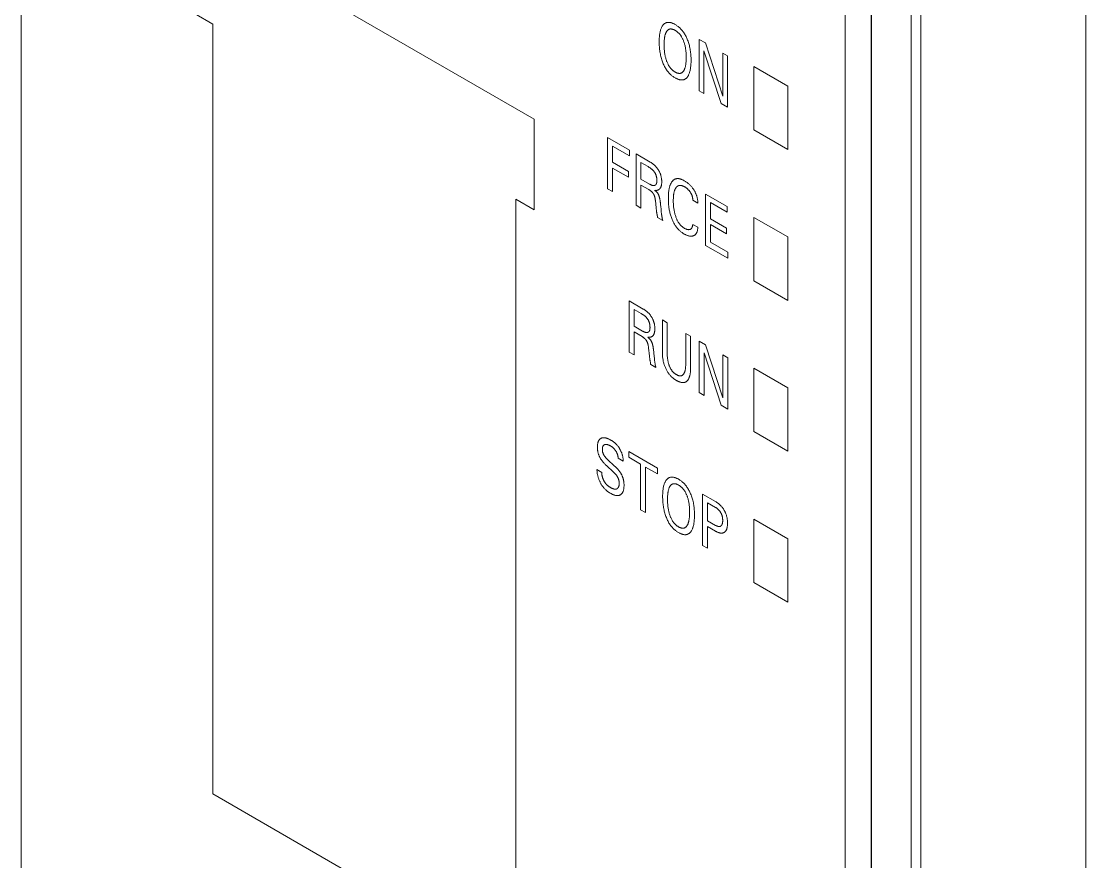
# Model space of a CAD drawing. Header units: inches. Extents: x 67248 to 85686, y -40174 to -31152.
# Drawn here: x 82432.67 to 82463.77, y -32942.82 to -32918.27 of the extents above; entities that cross this region are included whole.
import ezdxf

# ---------------------------------------------------------------- set-up
doc = ezdxf.new("R2010")
doc.units = ezdxf.units.IN
doc.header["$MEASUREMENT"] = 0

# ---------------------------------------------------------------- blocks, each defined once
blk = doc.blocks.new('ET200S')
at = {"lineweight": 0}
for p, q in [((42.434, 49.802), (42.434, -46.953)), ((64.727, -33.379), (64.727, 36.932)), ((65.428, 36.929), (65.428, -28.555)), ((65.434, -33.379), (65.434, 36.932)), ((66.506, 22.844), (66.506, -16.348)), ((66.772, -16.195), (66.772, 22.753)), ((71.231, 18.387), (71.231, -18.356)), ((47.12, 17.785), (56.312, 12.478)), ((47.12, 15.335), (47.615, 15.049)), ((47.615, -5.771), (47.615, 15.049)), ((60.77, 14.639), (60.942, 14.541)), ((60.77, 13.251), (60.77, 14.639)), ((60.942, 14.541), (61.411, 13.106)), ((60.901, 14.327), (60.901, 13.176)), ((61.365, 12.908), (60.901, 14.327)), ((61.411, 14.269), (61.542, 14.194)), ((61.411, 13.106), (61.411, 14.269)), ((61.542, 14.194), (61.542, 12.806)), ((63.171, 13.376), (62.252, 13.906)), ((62.252, 13.906), (62.252, 12.192)), ((60.901, 13.176), (60.77, 13.251)), ((63.171, 11.661), (63.171, 13.376)), ((61.542, 12.806), (61.365, 12.908)), ((56.312, 10.028), (56.312, 12.478)), ((62.252, 12.192), (63.171, 11.661)), ((58.292, 11.988), (58.884, 11.646)), ((58.292, 10.6), (58.292, 11.988)), ((58.884, 11.488), (58.424, 11.754)), ((58.424, 11.754), (58.424, 11.317)), ((58.884, 11.646), (58.884, 11.488)), ((59.065, 11.541), (59.448, 11.32)), ((59.065, 10.153), (59.065, 11.541)), ((58.424, 11.317), (58.861, 11.064)), ((59.391, 11.196), (59.197, 11.308)), ((59.197, 11.308), (59.197, 10.857)), ((58.861, 10.907), (58.424, 11.159)), ((58.424, 11.159), (58.424, 10.524)), ((58.861, 11.064), (58.861, 10.907)), ((59.197, 10.857), (59.426, 10.724)), ((59.413, 10.574), (59.197, 10.699)), ((59.197, 10.699), (59.197, 10.077)), ((58.424, 10.524), (58.292, 10.6)), ((60.946, 10.455), (61.532, 10.117)), ((60.946, 9.067), (60.946, 10.455)), ((55.817, 10.314), (56.312, 10.028)), ((55.817, -10.507), (55.817, 10.314)), ((59.197, 10.077), (59.065, 10.153)), ((59.597, 10.201), (59.591, 10.263)), ((60.736, 10.209), (60.601, 10.287)), ((61.532, 9.96), (61.078, 10.222)), ((61.078, 10.222), (61.078, 9.784)), ((61.532, 10.117), (61.532, 9.96)), ((59.612, 10.069), (59.619, 10.004)), ((59.787, 9.737), (59.648, 9.818)), ((59.748, 9.979), (59.755, 9.914)), ((59.768, 9.825), (59.766, 9.837)), ((63.171, 9.293), (62.252, 9.824)), ((62.252, 9.824), (62.252, 8.109)), ((60.601, 9.634), (60.736, 9.556)), ((61.078, 9.784), (61.515, 9.532)), ((61.515, 9.375), (61.078, 9.627)), ((61.078, 9.627), (61.078, 9.149)), ((61.515, 9.532), (61.515, 9.375)), ((63.171, 7.579), (63.171, 9.293)), ((61.545, 8.722), (60.946, 9.067)), ((61.078, 9.149), (61.545, 8.879)), ((61.545, 8.879), (61.545, 8.722)), ((62.252, 8.109), (63.171, 7.579)), ((58.879, 7.566), (59.262, 7.345)), ((58.879, 6.178), (58.879, 7.566)), ((59.205, 7.221), (59.011, 7.333)), ((59.011, 7.333), (59.011, 6.881)), ((59.777, 7.048), (59.908, 6.972)), ((59.777, 6.183), (59.777, 7.048)), ((59.908, 6.972), (59.908, 6.149)), ((59.011, 6.881), (59.24, 6.749)), ((59.227, 6.599), (59.011, 6.724)), ((59.011, 6.724), (59.011, 6.102)), ((60.409, 6.683), (60.54, 6.607)), ((60.409, 5.86), (60.409, 6.683)), ((60.54, 6.607), (60.54, 5.743)), ((60.776, 6.471), (60.947, 6.372)), ((60.776, 5.083), (60.776, 6.471)), ((60.947, 6.372), (61.416, 4.938)), ((59.011, 6.102), (58.879, 6.178)), ((59.411, 6.226), (59.405, 6.288)), ((59.426, 6.094), (59.433, 6.029)), ((61.371, 4.74), (60.907, 6.159)), ((60.907, 6.159), (60.907, 5.008)), ((61.416, 6.101), (61.547, 6.026)), ((61.416, 4.938), (61.416, 6.101)), ((59.602, 5.762), (59.462, 5.843)), ((59.562, 6.004), (59.569, 5.939)), ((59.582, 5.85), (59.58, 5.862)), ((61.547, 6.026), (61.547, 4.638)), ((63.171, 5.211), (62.252, 5.741)), ((62.252, 5.741), (62.252, 4.027)), ((63.171, 3.496), (63.171, 5.211)), ((60.907, 5.008), (60.776, 5.083)), ((61.547, 4.638), (61.371, 4.74)), ((62.252, 4.027), (63.171, 3.496)), ((58.867, 3.491), (59.643, 3.043)), ((58.867, 3.334), (58.867, 3.491)), ((58.293, 3.275), (58.486, 3.097)), ((58.715, 3.231), (58.582, 3.308)), ((59.189, 3.147), (58.867, 3.334)), ((58.009, 3), (58.142, 2.924)), ((58.458, 2.93), (58.264, 3.109)), ((59.189, 1.917), (59.189, 3.147)), ((59.643, 2.885), (59.321, 3.071)), ((59.321, 3.071), (59.321, 1.841)), ((59.643, 3.043), (59.643, 2.885)), ((60.866, 2.336), (61.216, 2.135)), ((60.866, 0.948), (60.866, 2.336)), ((61.216, 1.977), (60.998, 2.103)), ((60.998, 2.103), (60.998, 1.619)), ((59.321, 1.841), (59.189, 1.917)), ((60.998, 1.619), (61.216, 1.493)), ((61.216, 1.336), (60.998, 1.462)), ((60.998, 1.462), (60.998, 0.872)), ((63.171, 1.128), (62.252, 1.659)), ((62.252, 1.659), (62.252, -0.056)), ((60.998, 0.872), (60.866, 0.948)), ((63.171, -0.586), (63.171, 1.128)), ((62.252, -0.056), (63.171, -0.586)), ((47.615, -5.771), (55.817, -10.507))]:
    blk.add_line(p, q, dxfattribs=at)
for points in [[(59.791, 15.019), (59.782, 15.007), (59.773, 14.993), (59.765, 14.979), (59.757, 14.964), (59.75, 14.949), (59.744, 14.933), (59.738, 14.917), (59.731, 14.897), (59.725, 14.877), (59.72, 14.856), (59.715, 14.835), (59.711, 14.813), (59.707, 14.791), (59.704, 14.768), (59.7, 14.737), (59.697, 14.706), (59.695, 14.674), (59.693, 14.642), (59.693, 14.609), (59.692, 14.576), (59.692, 14.542), (59.693, 14.508), (59.695, 14.474), (59.697, 14.439), (59.7, 14.404), (59.703, 14.368), (59.707, 14.337), (59.712, 14.305), (59.717, 14.273), (59.723, 14.241), (59.729, 14.209), (59.737, 14.177), (59.744, 14.148), (59.752, 14.119), (59.761, 14.089), (59.771, 14.06), (59.781, 14.031), (59.792, 14.002), (59.803, 13.977), (59.814, 13.952), (59.825, 13.928), (59.838, 13.904), (59.851, 13.88), (59.864, 13.856), (59.879, 13.833), (59.893, 13.812), (59.908, 13.792), (59.923, 13.772), (59.939, 13.752), (59.955, 13.734), (59.972, 13.716), (59.989, 13.699), (60.005, 13.683), (60.022, 13.669), (60.038, 13.655), (60.055, 13.642), (60.072, 13.63), (60.089, 13.619), (60.106, 13.608), (60.123, 13.598), (60.138, 13.589), (60.153, 13.581), (60.168, 13.574), (60.183, 13.567), (60.198, 13.561), (60.213, 13.556), (60.228, 13.551), (60.242, 13.547), (60.257, 13.544), (60.27, 13.542), (60.283, 13.541), (60.296, 13.54), (60.308, 13.54), (60.321, 13.541), (60.333, 13.543), (60.344, 13.545), (60.356, 13.548), (60.367, 13.552), (60.378, 13.557), (60.389, 13.563), (60.399, 13.569), (60.409, 13.576), (60.419, 13.584), (60.428, 13.592), (60.437, 13.602), (60.446, 13.611), (60.454, 13.621)], [(60.454, 13.621), (60.463, 13.635), (60.472, 13.649), (60.481, 13.664), (60.489, 13.68), (60.496, 13.697), (60.503, 13.713), (60.51, 13.731), (60.516, 13.751), (60.522, 13.772), (60.527, 13.793), (60.532, 13.815), (60.536, 13.838), (60.54, 13.86), (60.543, 13.883), (60.547, 13.915), (60.55, 13.947), (60.552, 13.979), (60.553, 14.012), (60.554, 14.045), (60.554, 14.078), (60.554, 14.112), (60.553, 14.145), (60.552, 14.179), (60.55, 14.213), (60.547, 14.248), (60.543, 14.282), (60.539, 14.313), (60.534, 14.344), (60.529, 14.376), (60.523, 14.407), (60.516, 14.439), (60.508, 14.471), (60.501, 14.5), (60.492, 14.528), (60.483, 14.557), (60.473, 14.586), (60.462, 14.615), (60.451, 14.644), (60.44, 14.668), (60.429, 14.692), (60.418, 14.716), (60.405, 14.74), (60.392, 14.764), (60.378, 14.787), (60.364, 14.809), (60.35, 14.83), (60.335, 14.85), (60.32, 14.87), (60.304, 14.889), (60.288, 14.907), (60.272, 14.925), (60.255, 14.942), (60.239, 14.956), (60.223, 14.971), (60.206, 14.984), (60.19, 14.997), (60.173, 15.009), (60.157, 15.02), (60.14, 15.031), (60.123, 15.041), (60.108, 15.049), (60.093, 15.057), (60.078, 15.064), (60.063, 15.071), (60.048, 15.077), (60.034, 15.082), (60.019, 15.087), (60.005, 15.091), (59.99, 15.094), (59.977, 15.096), (59.964, 15.098), (59.952, 15.099), (59.939, 15.099), (59.927, 15.098), (59.915, 15.097), (59.903, 15.095), (59.892, 15.092), (59.881, 15.089), (59.87, 15.084), (59.859, 15.079), (59.849, 15.073), (59.839, 15.066), (59.829, 15.059), (59.82, 15.051), (59.811, 15.042), (59.803, 15.033), (59.794, 15.024), (59.791, 15.019)], [(59.887, 14.07), (59.88, 14.092), (59.873, 14.114), (59.867, 14.135), (59.862, 14.157), (59.857, 14.178), (59.852, 14.2), (59.847, 14.224), (59.843, 14.248), (59.839, 14.272), (59.836, 14.295), (59.833, 14.319), (59.831, 14.342), (59.829, 14.369), (59.827, 14.395), (59.825, 14.421), (59.824, 14.447), (59.824, 14.473), (59.824, 14.498), (59.824, 14.523), (59.825, 14.548), (59.825, 14.572), (59.827, 14.596), (59.829, 14.62), (59.831, 14.644), (59.833, 14.661), (59.835, 14.678), (59.838, 14.695), (59.841, 14.711), (59.845, 14.728), (59.848, 14.744), (59.853, 14.759), (59.856, 14.771), (59.86, 14.783), (59.864, 14.794), (59.868, 14.805), (59.873, 14.815), (59.878, 14.826), (59.883, 14.836), (59.889, 14.846), (59.893, 14.853), (59.898, 14.861), (59.904, 14.868), (59.909, 14.875), (59.915, 14.881), (59.921, 14.887), (59.928, 14.893), (59.934, 14.898), (59.941, 14.903), (59.949, 14.907), (59.955, 14.91), (59.961, 14.913), (59.968, 14.915), (59.975, 14.917), (59.982, 14.918), (59.989, 14.92), (59.996, 14.92), (60.004, 14.921), (60.011, 14.921), (60.019, 14.92), (60.027, 14.919), (60.036, 14.918), (60.045, 14.916), (60.055, 14.913), (60.064, 14.91), (60.074, 14.907), (60.086, 14.902), (60.098, 14.896), (60.111, 14.89), (60.123, 14.883), (60.134, 14.877), (60.145, 14.87), (60.156, 14.862), (60.167, 14.855), (60.177, 14.846), (60.188, 14.837), (60.199, 14.828), (60.209, 14.819), (60.219, 14.808), (60.229, 14.798), (60.238, 14.788), (60.248, 14.777), (60.257, 14.766), (60.265, 14.754), (60.274, 14.742), (60.282, 14.73), (60.29, 14.718), (60.298, 14.705), (60.307, 14.69), (60.315, 14.674), (60.324, 14.657), (60.331, 14.641), (60.339, 14.624), (60.346, 14.608), (60.352, 14.591), (60.358, 14.574), (60.36, 14.568)], [(60.36, 14.568), (60.367, 14.548), (60.373, 14.528), (60.379, 14.507), (60.385, 14.487), (60.39, 14.467), (60.394, 14.447), (60.399, 14.423), (60.403, 14.399), (60.407, 14.376), (60.41, 14.352), (60.413, 14.329), (60.416, 14.306), (60.418, 14.28), (60.42, 14.254), (60.421, 14.228), (60.422, 14.203), (60.423, 14.177), (60.423, 14.152), (60.423, 14.127), (60.422, 14.102), (60.421, 14.077), (60.42, 14.052), (60.418, 14.028), (60.416, 14.004), (60.414, 13.986), (60.411, 13.969), (60.409, 13.952), (60.406, 13.935), (60.403, 13.918), (60.399, 13.902), (60.395, 13.886), (60.391, 13.874), (60.388, 13.862), (60.384, 13.851), (60.379, 13.839), (60.375, 13.828), (60.37, 13.818), (60.365, 13.807), (60.359, 13.797), (60.355, 13.79), (60.351, 13.783), (60.346, 13.776), (60.341, 13.77), (60.335, 13.763), (60.33, 13.757), (60.324, 13.752), (60.318, 13.746), (60.312, 13.741), (60.306, 13.737), (60.299, 13.733), (60.293, 13.73), (60.286, 13.727), (60.28, 13.724), (60.273, 13.722), (60.266, 13.721), (60.258, 13.719), (60.251, 13.718), (60.244, 13.718), (60.236, 13.718), (60.228, 13.718), (60.22, 13.719), (60.211, 13.72), (60.201, 13.722), (60.192, 13.725), (60.182, 13.728), (60.173, 13.731), (60.163, 13.735), (60.153, 13.739), (60.143, 13.744), (60.133, 13.749), (60.123, 13.755), (60.112, 13.762), (60.101, 13.769), (60.09, 13.776), (60.079, 13.784), (60.068, 13.792), (60.057, 13.801), (60.047, 13.811), (60.036, 13.821), (60.026, 13.831), (60.016, 13.841), (60.007, 13.852), (59.998, 13.863), (59.988, 13.874), (59.98, 13.886), (59.971, 13.898), (59.963, 13.911), (59.955, 13.923), (59.947, 13.936), (59.938, 13.952), (59.93, 13.969), (59.921, 13.985), (59.914, 14.002), (59.906, 14.019), (59.9, 14.036), (59.893, 14.053), (59.887, 14.07)], [(59.57, 10.556), (59.579, 10.555), (59.589, 10.554), (59.598, 10.554), (59.607, 10.554), (59.616, 10.554), (59.624, 10.555), (59.633, 10.556), (59.641, 10.558), (59.649, 10.56), (59.656, 10.563), (59.664, 10.566), (59.671, 10.569), (59.677, 10.572), (59.682, 10.575), (59.688, 10.579), (59.693, 10.583), (59.698, 10.587), (59.703, 10.592), (59.708, 10.597), (59.712, 10.602), (59.716, 10.607), (59.721, 10.613), (59.725, 10.62), (59.729, 10.627), (59.733, 10.634), (59.736, 10.642), (59.74, 10.65), (59.743, 10.658), (59.746, 10.667), (59.748, 10.675), (59.75, 10.684), (59.753, 10.696), (59.755, 10.708), (59.757, 10.72), (59.758, 10.732), (59.759, 10.745), (59.76, 10.758), (59.76, 10.771), (59.76, 10.784), (59.76, 10.798), (59.76, 10.813), (59.759, 10.827), (59.758, 10.842), (59.756, 10.857), (59.754, 10.872), (59.752, 10.887), (59.749, 10.902), (59.747, 10.916), (59.744, 10.93), (59.74, 10.943), (59.736, 10.957), (59.732, 10.971), (59.728, 10.985), (59.723, 10.999), (59.717, 11.013), (59.712, 11.026), (59.706, 11.039), (59.699, 11.053), (59.693, 11.066), (59.686, 11.079), (59.679, 11.091), (59.671, 11.104), (59.663, 11.116), (59.655, 11.128), (59.647, 11.14), (59.639, 11.152), (59.63, 11.163), (59.621, 11.174), (59.612, 11.185), (59.603, 11.196), (59.593, 11.206), (59.583, 11.217), (59.573, 11.227), (59.563, 11.236), (59.552, 11.246), (59.542, 11.255), (59.531, 11.264), (59.519, 11.273), (59.508, 11.282), (59.496, 11.29), (59.484, 11.298), (59.472, 11.306), (59.46, 11.313), (59.448, 11.32)], [(59.391, 11.196), (59.402, 11.189), (59.413, 11.183), (59.424, 11.176), (59.436, 11.168), (59.447, 11.161), (59.458, 11.153), (59.467, 11.146), (59.476, 11.139), (59.485, 11.132), (59.494, 11.124), (59.503, 11.116), (59.512, 11.108), (59.519, 11.102), (59.525, 11.096), (59.531, 11.089), (59.537, 11.082), (59.543, 11.076), (59.549, 11.068), (59.554, 11.061), (59.56, 11.054), (59.565, 11.046), (59.57, 11.039), (59.575, 11.031), (59.579, 11.023), (59.584, 11.015), (59.588, 11.007), (59.592, 10.999), (59.596, 10.991), (59.599, 10.982), (59.603, 10.973), (59.606, 10.964), (59.609, 10.955), (59.612, 10.946), (59.614, 10.937), (59.617, 10.928), (59.619, 10.919), (59.62, 10.911), (59.622, 10.9), (59.624, 10.89), (59.625, 10.88), (59.626, 10.87), (59.627, 10.86), (59.628, 10.851), (59.628, 10.841), (59.629, 10.831), (59.629, 10.822), (59.629, 10.813), (59.628, 10.804), (59.628, 10.795), (59.627, 10.787), (59.626, 10.779), (59.625, 10.77), (59.624, 10.762), (59.623, 10.757), (59.622, 10.752), (59.62, 10.747), (59.619, 10.742), (59.617, 10.737), (59.615, 10.732), (59.613, 10.728), (59.611, 10.723), (59.609, 10.719), (59.606, 10.715), (59.603, 10.712), (59.601, 10.709), (59.598, 10.705), (59.595, 10.702), (59.591, 10.7), (59.588, 10.697), (59.584, 10.695), (59.581, 10.693), (59.577, 10.691), (59.573, 10.689), (59.569, 10.688), (59.565, 10.686), (59.561, 10.685), (59.556, 10.684), (59.552, 10.684), (59.548, 10.683), (59.543, 10.683), (59.538, 10.683), (59.533, 10.683), (59.527, 10.684), (59.521, 10.685), (59.515, 10.686), (59.508, 10.687), (59.502, 10.689), (59.496, 10.691), (59.49, 10.693), (59.483, 10.696), (59.474, 10.7), (59.464, 10.704), (59.454, 10.709), (59.445, 10.714), (59.435, 10.719), (59.426, 10.724)], [(60.736, 10.209), (60.736, 10.222), (60.736, 10.237), (60.735, 10.251), (60.734, 10.265), (60.733, 10.28), (60.731, 10.295), (60.729, 10.31), (60.726, 10.325), (60.723, 10.341), (60.72, 10.356), (60.716, 10.372), (60.711, 10.387), (60.707, 10.403), (60.702, 10.419), (60.696, 10.435), (60.69, 10.45), (60.683, 10.466), (60.677, 10.481), (60.669, 10.497), (60.662, 10.512), (60.653, 10.527), (60.645, 10.542), (60.636, 10.556), (60.627, 10.571), (60.618, 10.585), (60.606, 10.601), (60.595, 10.617), (60.583, 10.632), (60.571, 10.647), (60.559, 10.661), (60.546, 10.675), (60.533, 10.689), (60.519, 10.703), (60.505, 10.716), (60.491, 10.728), (60.477, 10.74), (60.463, 10.752), (60.448, 10.764), (60.432, 10.776), (60.416, 10.787), (60.4, 10.797), (60.385, 10.807), (60.369, 10.816), (60.357, 10.823), (60.344, 10.83), (60.332, 10.836), (60.32, 10.842), (60.308, 10.847), (60.295, 10.852), (60.283, 10.856), (60.271, 10.86), (60.259, 10.864), (60.248, 10.867), (60.236, 10.869), (60.226, 10.871), (60.216, 10.872), (60.207, 10.873), (60.197, 10.873), (60.188, 10.873), (60.178, 10.873), (60.169, 10.872), (60.16, 10.87), (60.151, 10.869), (60.143, 10.866), (60.134, 10.864), (60.126, 10.861), (60.118, 10.857), (60.109, 10.853), (60.101, 10.849), (60.094, 10.844), (60.086, 10.839), (60.079, 10.833), (60.072, 10.827), (60.065, 10.821), (60.058, 10.814), (60.052, 10.807), (60.046, 10.799), (60.04, 10.792), (60.033, 10.782), (60.026, 10.772), (60.02, 10.762), (60.014, 10.752), (60.008, 10.741), (60.003, 10.73), (59.998, 10.718), (59.993, 10.707), (59.988, 10.695), (59.984, 10.682), (59.978, 10.667), (59.974, 10.651), (59.969, 10.634), (59.965, 10.618), (59.962, 10.601), (59.958, 10.584), (59.955, 10.566), (59.952, 10.548), (59.95, 10.531), (59.947, 10.507), (59.945, 10.484), (59.943, 10.46), (59.941, 10.436), (59.94, 10.411), (59.939, 10.386), (59.939, 10.362), (59.939, 10.337)], [(60.081, 10.426), (60.083, 10.439), (60.085, 10.452), (60.087, 10.466), (60.089, 10.478), (60.092, 10.491), (60.095, 10.504), (60.098, 10.516), (60.101, 10.528), (60.105, 10.54), (60.108, 10.549), (60.111, 10.558), (60.114, 10.567), (60.118, 10.575), (60.121, 10.584), (60.125, 10.592), (60.13, 10.6), (60.134, 10.608), (60.138, 10.616), (60.143, 10.623), (60.147, 10.628), (60.151, 10.634), (60.155, 10.639), (60.16, 10.644), (60.164, 10.648), (60.169, 10.653), (60.173, 10.657), (60.178, 10.661), (60.183, 10.665), (60.189, 10.669), (60.194, 10.672), (60.2, 10.675), (60.205, 10.678), (60.211, 10.68), (60.216, 10.682), (60.222, 10.684), (60.228, 10.685), (60.234, 10.686), (60.24, 10.687), (60.246, 10.688), (60.252, 10.688), (60.259, 10.688), (60.265, 10.688), (60.272, 10.688), (60.278, 10.687), (60.285, 10.686), (60.293, 10.685), (60.301, 10.683), (60.309, 10.681), (60.317, 10.678), (60.325, 10.675), (60.333, 10.672), (60.341, 10.669), (60.349, 10.665), (60.358, 10.661), (60.366, 10.657), (60.374, 10.653), (60.382, 10.648), (60.392, 10.642), (60.401, 10.637), (60.41, 10.631), (60.42, 10.624), (60.429, 10.617), (60.438, 10.61), (60.446, 10.603), (60.455, 10.596), (60.463, 10.588), (60.471, 10.581), (60.479, 10.572), (60.487, 10.564), (60.494, 10.556), (60.502, 10.547), (60.509, 10.538), (60.516, 10.529), (60.523, 10.519), (60.53, 10.51), (60.536, 10.5), (60.542, 10.49), (60.548, 10.48), (60.554, 10.47), (60.56, 10.46), (60.565, 10.449), (60.569, 10.439), (60.573, 10.429), (60.577, 10.42), (60.58, 10.411), (60.583, 10.402), (60.586, 10.392), (60.589, 10.383), (60.591, 10.374), (60.593, 10.364), (60.595, 10.354), (60.597, 10.344), (60.598, 10.334), (60.6, 10.324), (60.6, 10.315), (60.601, 10.305), (60.601, 10.296), (60.601, 10.287)], [(59.413, 10.574), (59.42, 10.57), (59.426, 10.566), (59.432, 10.562), (59.439, 10.558), (59.445, 10.554), (59.451, 10.549), (59.458, 10.545), (59.464, 10.54), (59.469, 10.536), (59.475, 10.531), (59.48, 10.527), (59.485, 10.522), (59.49, 10.517), (59.495, 10.512), (59.5, 10.507), (59.505, 10.501), (59.509, 10.496), (59.514, 10.491), (59.518, 10.486), (59.522, 10.481), (59.526, 10.475), (59.529, 10.47), (59.533, 10.464), (59.537, 10.459), (59.54, 10.453), (59.543, 10.447), (59.546, 10.441), (59.549, 10.435), (59.552, 10.429), (59.554, 10.423), (59.557, 10.417), (59.559, 10.411), (59.562, 10.405), (59.564, 10.397), (59.567, 10.389), (59.57, 10.38), (59.572, 10.372), (59.574, 10.364), (59.576, 10.356), (59.578, 10.348), (59.58, 10.34), (59.582, 10.33), (59.583, 10.32), (59.585, 10.31), (59.587, 10.301), (59.588, 10.291), (59.589, 10.282), (59.59, 10.272), (59.591, 10.263)], [(59.748, 9.979), (59.741, 10.047), (59.733, 10.122), (59.729, 10.164), (59.725, 10.205), (59.723, 10.222), (59.721, 10.239), (59.719, 10.256), (59.717, 10.273), (59.714, 10.29), (59.711, 10.308), (59.709, 10.319), (59.707, 10.331), (59.704, 10.343), (59.701, 10.355), (59.698, 10.367), (59.695, 10.378), (59.691, 10.39), (59.688, 10.4), (59.685, 10.409), (59.682, 10.418), (59.678, 10.427), (59.674, 10.436), (59.669, 10.445), (59.665, 10.453), (59.66, 10.461), (59.656, 10.468), (59.651, 10.476), (59.646, 10.483), (59.641, 10.489), (59.635, 10.497), (59.628, 10.504), (59.622, 10.511), (59.616, 10.517), (59.609, 10.524), (59.601, 10.531), (59.594, 10.538), (59.586, 10.544), (59.578, 10.55), (59.57, 10.556)], [(60.601, 9.634), (60.6, 9.623), (60.599, 9.611), (60.597, 9.6), (60.594, 9.589), (60.591, 9.579), (60.588, 9.568), (60.585, 9.561), (60.582, 9.554), (60.579, 9.547), (60.575, 9.54), (60.571, 9.534), (60.567, 9.528), (60.562, 9.523), (60.557, 9.518), (60.552, 9.513), (60.547, 9.509), (60.542, 9.506), (60.536, 9.502), (60.53, 9.5), (60.524, 9.497), (60.517, 9.495), (60.51, 9.493), (60.503, 9.492), (60.496, 9.492), (60.488, 9.491), (60.481, 9.491), (60.473, 9.492), (60.465, 9.493), (60.457, 9.494), (60.449, 9.496), (60.44, 9.499), (60.432, 9.501), (60.421, 9.505), (60.41, 9.51), (60.399, 9.515), (60.388, 9.521), (60.376, 9.527), (60.365, 9.534), (60.354, 9.541), (60.343, 9.549), (60.332, 9.557), (60.321, 9.565), (60.31, 9.574), (60.299, 9.584), (60.289, 9.594), (60.278, 9.604), (60.269, 9.615), (60.259, 9.625), (60.25, 9.637), (60.24, 9.648), (60.232, 9.66), (60.223, 9.673), (60.215, 9.685), (60.207, 9.698), (60.199, 9.711), (60.19, 9.728), (60.181, 9.744), (60.173, 9.761), (60.165, 9.778), (60.157, 9.796), (60.15, 9.813), (60.144, 9.83), (60.138, 9.848), (60.131, 9.87), (60.124, 9.892), (60.118, 9.914), (60.112, 9.936), (60.107, 9.957), (60.102, 9.979), (60.097, 10.003), (60.093, 10.028), (60.089, 10.052), (60.086, 10.076), (60.083, 10.1), (60.081, 10.123), (60.079, 10.15), (60.077, 10.177), (60.075, 10.203), (60.074, 10.23), (60.074, 10.256), (60.074, 10.281), (60.074, 10.306), (60.075, 10.331), (60.076, 10.355), (60.077, 10.379), (60.079, 10.403), (60.081, 10.426)], [(59.597, 10.201), (59.6, 10.175), (59.603, 10.148), (59.606, 10.122), (59.609, 10.096), (59.612, 10.069)], [(59.939, 10.337), (59.939, 10.308), (59.94, 10.279), (59.941, 10.25), (59.942, 10.221), (59.944, 10.191), (59.947, 10.161), (59.95, 10.131), (59.953, 10.105), (59.957, 10.078), (59.961, 10.051), (59.966, 10.024), (59.971, 9.997), (59.977, 9.969), (59.984, 9.942), (59.99, 9.917), (59.997, 9.893), (60.005, 9.868), (60.013, 9.843), (60.021, 9.819), (60.03, 9.794), (60.04, 9.769), (60.049, 9.748), (60.059, 9.727), (60.069, 9.706), (60.079, 9.685), (60.09, 9.665), (60.102, 9.644), (60.114, 9.624), (60.127, 9.605), (60.139, 9.587), (60.152, 9.569), (60.165, 9.551), (60.179, 9.535), (60.193, 9.518), (60.207, 9.502), (60.221, 9.487), (60.236, 9.473), (60.25, 9.459), (60.265, 9.447), (60.279, 9.434), (60.294, 9.423), (60.309, 9.412), (60.324, 9.401), (60.339, 9.391), (60.354, 9.382), (60.369, 9.373), (60.384, 9.364), (60.4, 9.356), (60.415, 9.349), (60.43, 9.342), (60.446, 9.336), (60.461, 9.33), (60.473, 9.326), (60.485, 9.323), (60.496, 9.32), (60.508, 9.318), (60.52, 9.316), (60.531, 9.314), (60.542, 9.314), (60.553, 9.313), (60.564, 9.314), (60.574, 9.314), (60.585, 9.316), (60.595, 9.318), (60.605, 9.32), (60.614, 9.323), (60.623, 9.326), (60.631, 9.329), (60.639, 9.333), (60.646, 9.338), (60.654, 9.343), (60.661, 9.348), (60.667, 9.354), (60.674, 9.36), (60.68, 9.366), (60.687, 9.374), (60.693, 9.383), (60.699, 9.392), (60.704, 9.401), (60.709, 9.411), (60.713, 9.422), (60.717, 9.433), (60.721, 9.444), (60.724, 9.457), (60.727, 9.47), (60.73, 9.484), (60.732, 9.498), (60.734, 9.512), (60.735, 9.527), (60.736, 9.541), (60.736, 9.556)], [(59.619, 10.004), (59.62, 9.991), (59.621, 9.978), (59.623, 9.965), (59.625, 9.952), (59.627, 9.94), (59.629, 9.927), (59.631, 9.914), (59.633, 9.908), (59.634, 9.901)], [(59.634, 9.901), (59.638, 9.881), (59.64, 9.875), (59.641, 9.868), (59.642, 9.861), (59.644, 9.854), (59.645, 9.847), (59.646, 9.84), (59.647, 9.833), (59.647, 9.825), (59.648, 9.818)], [(59.766, 9.837), (59.761, 9.874), (59.759, 9.884), (59.758, 9.894), (59.757, 9.904), (59.755, 9.914)], [(59.781, 9.765), (59.778, 9.778), (59.777, 9.781), (59.776, 9.784), (59.774, 9.79), (59.773, 9.796), (59.772, 9.801), (59.771, 9.807), (59.77, 9.813), (59.769, 9.819), (59.768, 9.825)], [(59.787, 9.737), (59.787, 9.741), (59.786, 9.744), (59.786, 9.748), (59.785, 9.751), (59.784, 9.755), (59.783, 9.758), (59.782, 9.761), (59.781, 9.765)], [(59.205, 7.221), (59.216, 7.214), (59.227, 7.207), (59.238, 7.2), (59.25, 7.193), (59.261, 7.186), (59.272, 7.178), (59.281, 7.171), (59.29, 7.164), (59.299, 7.157), (59.308, 7.149), (59.317, 7.141), (59.326, 7.133), (59.333, 7.127), (59.339, 7.12), (59.345, 7.114), (59.351, 7.107), (59.357, 7.1), (59.363, 7.093), (59.368, 7.086), (59.374, 7.079), (59.379, 7.071), (59.384, 7.064), (59.389, 7.056), (59.393, 7.048), (59.398, 7.04), (59.402, 7.032), (59.406, 7.024), (59.41, 7.015), (59.413, 7.007), (59.417, 6.998), (59.42, 6.989), (59.423, 6.98), (59.426, 6.971), (59.428, 6.962), (59.431, 6.953), (59.433, 6.944), (59.434, 6.936), (59.436, 6.925), (59.438, 6.915), (59.439, 6.905), (59.44, 6.895), (59.441, 6.885), (59.442, 6.875), (59.442, 6.866), (59.443, 6.856), (59.443, 6.846), (59.443, 6.838), (59.442, 6.829), (59.442, 6.82), (59.441, 6.812), (59.44, 6.803), (59.439, 6.795), (59.438, 6.787), (59.437, 6.782), (59.436, 6.777), (59.434, 6.772), (59.433, 6.767), (59.431, 6.762), (59.429, 6.757), (59.427, 6.753), (59.425, 6.748), (59.423, 6.744), (59.42, 6.74), (59.418, 6.737), (59.415, 6.733), (59.412, 6.73), (59.409, 6.727), (59.405, 6.725), (59.402, 6.722), (59.398, 6.72), (59.395, 6.718), (59.391, 6.716), (59.387, 6.714), (59.383, 6.712), (59.379, 6.711), (59.375, 6.71), (59.37, 6.709), (59.366, 6.709), (59.362, 6.708), (59.357, 6.708), (59.352, 6.708), (59.347, 6.708), (59.341, 6.709), (59.335, 6.71), (59.329, 6.711), (59.322, 6.712), (59.316, 6.714), (59.31, 6.716), (59.304, 6.718), (59.297, 6.72), (59.288, 6.724), (59.278, 6.729), (59.268, 6.734), (59.259, 6.739), (59.249, 6.744), (59.24, 6.749)], [(59.384, 6.581), (59.394, 6.58), (59.403, 6.579), (59.412, 6.579), (59.421, 6.579), (59.43, 6.579), (59.438, 6.58), (59.447, 6.581), (59.455, 6.583), (59.463, 6.585), (59.47, 6.587), (59.478, 6.59), (59.485, 6.594), (59.491, 6.597), (59.496, 6.6), (59.502, 6.604), (59.507, 6.608), (59.512, 6.612), (59.517, 6.617), (59.522, 6.622), (59.526, 6.627), (59.53, 6.632), (59.535, 6.638), (59.539, 6.644), (59.543, 6.651), (59.547, 6.659), (59.551, 6.667), (59.554, 6.675), (59.557, 6.683), (59.56, 6.692), (59.562, 6.7), (59.564, 6.709), (59.567, 6.721), (59.569, 6.733), (59.571, 6.745), (59.572, 6.757), (59.573, 6.77), (59.574, 6.783), (59.574, 6.796), (59.574, 6.809), (59.574, 6.823), (59.574, 6.837), (59.573, 6.852), (59.572, 6.867), (59.57, 6.882), (59.568, 6.897), (59.566, 6.912), (59.563, 6.927), (59.561, 6.941), (59.558, 6.954), (59.554, 6.968), (59.55, 6.982), (59.546, 6.996), (59.542, 7.01), (59.537, 7.024), (59.531, 7.038), (59.526, 7.051), (59.52, 7.064), (59.514, 7.077), (59.507, 7.091), (59.5, 7.103), (59.493, 7.116), (59.485, 7.129), (59.477, 7.141), (59.469, 7.153), (59.461, 7.165), (59.453, 7.177), (59.444, 7.188), (59.435, 7.199), (59.426, 7.21), (59.417, 7.22), (59.407, 7.231), (59.397, 7.241), (59.387, 7.252), (59.377, 7.261), (59.366, 7.271), (59.356, 7.28), (59.345, 7.288), (59.333, 7.298), (59.322, 7.306), (59.31, 7.315), (59.298, 7.323), (59.286, 7.331), (59.274, 7.338), (59.262, 7.345)], [(59.227, 6.599), (59.234, 6.595), (59.24, 6.591), (59.246, 6.587), (59.253, 6.583), (59.259, 6.579), (59.265, 6.574), (59.272, 6.57), (59.278, 6.565), (59.283, 6.56), (59.289, 6.556), (59.294, 6.551), (59.299, 6.547), (59.304, 6.542), (59.309, 6.537), (59.314, 6.532), (59.319, 6.526), (59.323, 6.521), (59.328, 6.516), (59.332, 6.511), (59.336, 6.506), (59.34, 6.5), (59.344, 6.495), (59.347, 6.489), (59.351, 6.483), (59.354, 6.478), (59.357, 6.472), (59.36, 6.466), (59.363, 6.46), (59.366, 6.454), (59.368, 6.448), (59.371, 6.442), (59.373, 6.436), (59.376, 6.43), (59.378, 6.422), (59.381, 6.413), (59.384, 6.405), (59.386, 6.397), (59.388, 6.389), (59.39, 6.381), (59.392, 6.373), (59.394, 6.365), (59.396, 6.355), (59.397, 6.345), (59.399, 6.335), (59.401, 6.326), (59.402, 6.316), (59.403, 6.307), (59.404, 6.297), (59.405, 6.288)], [(59.562, 6.004), (59.555, 6.072), (59.547, 6.147), (59.543, 6.189), (59.539, 6.23), (59.537, 6.247), (59.535, 6.264), (59.533, 6.281), (59.531, 6.298), (59.528, 6.315), (59.525, 6.333), (59.523, 6.344), (59.521, 6.356), (59.518, 6.368), (59.515, 6.379), (59.512, 6.391), (59.509, 6.403), (59.505, 6.415), (59.502, 6.424), (59.499, 6.434), (59.496, 6.443), (59.492, 6.452), (59.488, 6.461), (59.483, 6.47), (59.479, 6.478), (59.474, 6.486), (59.47, 6.493), (59.465, 6.5), (59.46, 6.507), (59.455, 6.514), (59.449, 6.522), (59.442, 6.529), (59.436, 6.536), (59.43, 6.542), (59.423, 6.548), (59.415, 6.556), (59.408, 6.562), (59.4, 6.569), (59.392, 6.575), (59.384, 6.581)], [(59.411, 6.226), (59.414, 6.2), (59.417, 6.173), (59.42, 6.147), (59.423, 6.12), (59.426, 6.094)], [(59.777, 6.183), (59.777, 6.16), (59.777, 6.136), (59.779, 6.113), (59.78, 6.089), (59.782, 6.064), (59.785, 6.04), (59.788, 6.015), (59.791, 5.993), (59.795, 5.971), (59.799, 5.949), (59.803, 5.927), (59.809, 5.905), (59.815, 5.883), (59.821, 5.86), (59.827, 5.84), (59.834, 5.82), (59.842, 5.799), (59.85, 5.779), (59.858, 5.759), (59.867, 5.739), (59.877, 5.719), (59.886, 5.7), (59.896, 5.682), (59.906, 5.664), (59.917, 5.646), (59.928, 5.629), (59.94, 5.612), (59.952, 5.595), (59.963, 5.581), (59.974, 5.567), (59.986, 5.554), (59.998, 5.541), (60.009, 5.528), (60.022, 5.516), (60.034, 5.504), (60.046, 5.493), (60.06, 5.481), (60.074, 5.47), (60.088, 5.459), (60.102, 5.449), (60.116, 5.439), (60.13, 5.429), (60.144, 5.421), (60.158, 5.412), (60.171, 5.405), (60.184, 5.398), (60.196, 5.392), (60.209, 5.386), (60.221, 5.38), (60.234, 5.375), (60.246, 5.371), (60.258, 5.367), (60.271, 5.363), (60.282, 5.361), (60.292, 5.358), (60.303, 5.357), (60.314, 5.355), (60.324, 5.355), (60.335, 5.355), (60.345, 5.355), (60.355, 5.356), (60.364, 5.357), (60.373, 5.359), (60.381, 5.361), (60.389, 5.364), (60.397, 5.367), (60.405, 5.37), (60.413, 5.374), (60.42, 5.378), (60.427, 5.383), (60.434, 5.388), (60.44, 5.394), (60.448, 5.4), (60.455, 5.408), (60.462, 5.416), (60.468, 5.424), (60.474, 5.432), (60.48, 5.441), (60.486, 5.451), (60.491, 5.461), (60.496, 5.471), (60.501, 5.484), (60.507, 5.497), (60.511, 5.511), (60.516, 5.526), (60.519, 5.541), (60.523, 5.556), (60.526, 5.571), (60.529, 5.587), (60.532, 5.608), (60.535, 5.63), (60.537, 5.652), (60.538, 5.674), (60.539, 5.697), (60.54, 5.72), (60.54, 5.743)], [(60.409, 5.86), (60.409, 5.842), (60.409, 5.825), (60.408, 5.809), (60.407, 5.792), (60.406, 5.775), (60.405, 5.759), (60.403, 5.743), (60.401, 5.729), (60.399, 5.716), (60.397, 5.702), (60.394, 5.689), (60.391, 5.677), (60.388, 5.664), (60.384, 5.652), (60.381, 5.643), (60.378, 5.634), (60.374, 5.625), (60.37, 5.617), (60.366, 5.609), (60.362, 5.601), (60.357, 5.593), (60.353, 5.586), (60.348, 5.581), (60.344, 5.575), (60.34, 5.57), (60.335, 5.565), (60.33, 5.561), (60.325, 5.557), (60.32, 5.553), (60.314, 5.549), (60.309, 5.546), (60.303, 5.544), (60.297, 5.541), (60.292, 5.54), (60.286, 5.538), (60.281, 5.537), (60.275, 5.536), (60.269, 5.536), (60.263, 5.536), (60.257, 5.536), (60.251, 5.536), (60.244, 5.537), (60.238, 5.538), (60.23, 5.539), (60.223, 5.541), (60.215, 5.544), (60.207, 5.546), (60.199, 5.549), (60.191, 5.553), (60.183, 5.556), (60.175, 5.56), (60.167, 5.565), (60.159, 5.569), (60.15, 5.574), (60.141, 5.58), (60.132, 5.586), (60.123, 5.592), (60.115, 5.599), (60.106, 5.606), (60.097, 5.613), (60.089, 5.621), (60.08, 5.629), (60.072, 5.638), (60.063, 5.647), (60.054, 5.657), (60.046, 5.667), (60.038, 5.677), (60.03, 5.687), (60.023, 5.698), (60.016, 5.709), (60.008, 5.721), (60.001, 5.733), (59.994, 5.746), (59.988, 5.758), (59.982, 5.771), (59.976, 5.784), (59.971, 5.797), (59.965, 5.81), (59.96, 5.824), (59.955, 5.839), (59.95, 5.854), (59.945, 5.869), (59.941, 5.883), (59.937, 5.898), (59.934, 5.912), (59.93, 5.929), (59.927, 5.945), (59.924, 5.961), (59.921, 5.978), (59.918, 5.994), (59.916, 6.01), (59.915, 6.025), (59.913, 6.046), (59.911, 6.067), (59.91, 6.088), (59.909, 6.108), (59.908, 6.129), (59.908, 6.149)], [(59.433, 6.029), (59.434, 6.016), (59.435, 6.003), (59.437, 5.99), (59.439, 5.977), (59.441, 5.965), (59.443, 5.952), (59.445, 5.939), (59.447, 5.933), (59.448, 5.926)], [(59.448, 5.926), (59.452, 5.906), (59.454, 5.899), (59.455, 5.893), (59.456, 5.886), (59.458, 5.879), (59.459, 5.872), (59.46, 5.865), (59.461, 5.858), (59.461, 5.85), (59.462, 5.843)], [(59.58, 5.862), (59.575, 5.899), (59.573, 5.909), (59.572, 5.919), (59.571, 5.929), (59.569, 5.939)], [(59.595, 5.79), (59.592, 5.802), (59.591, 5.806), (59.59, 5.809), (59.588, 5.815), (59.587, 5.82), (59.586, 5.826), (59.585, 5.832), (59.584, 5.838), (59.583, 5.844), (59.582, 5.85)], [(59.602, 5.762), (59.601, 5.766), (59.6, 5.769), (59.6, 5.773), (59.599, 5.776), (59.598, 5.78), (59.597, 5.783), (59.596, 5.786), (59.595, 5.79)], [(58.715, 3.231), (58.716, 3.242), (58.716, 3.254), (58.716, 3.266), (58.716, 3.278), (58.715, 3.291), (58.713, 3.304), (58.712, 3.317), (58.71, 3.33), (58.707, 3.343), (58.704, 3.358), (58.701, 3.373), (58.697, 3.388), (58.692, 3.403), (58.687, 3.419), (58.682, 3.434), (58.677, 3.45), (58.671, 3.465), (58.665, 3.48), (58.658, 3.494), (58.652, 3.509), (58.645, 3.523), (58.637, 3.537), (58.63, 3.551), (58.622, 3.565), (58.614, 3.579), (58.605, 3.592), (58.597, 3.605), (58.588, 3.618), (58.578, 3.63), (58.569, 3.642), (58.559, 3.654), (58.549, 3.667), (58.538, 3.679), (58.526, 3.69), (58.515, 3.701), (58.503, 3.712), (58.491, 3.722), (58.479, 3.732), (58.467, 3.742), (58.455, 3.751), (58.443, 3.76), (58.431, 3.768), (58.418, 3.776), (58.406, 3.784), (58.394, 3.791), (58.381, 3.799), (58.368, 3.806), (58.354, 3.814), (58.34, 3.821), (58.327, 3.827), (58.313, 3.833), (58.3, 3.838), (58.287, 3.843), (58.276, 3.847), (58.266, 3.85), (58.255, 3.853), (58.245, 3.856), (58.234, 3.858), (58.224, 3.859), (58.214, 3.861), (58.204, 3.862), (58.195, 3.862), (58.186, 3.862), (58.177, 3.862), (58.168, 3.861), (58.159, 3.859), (58.151, 3.858), (58.142, 3.856), (58.134, 3.853), (58.127, 3.85), (58.12, 3.847), (58.113, 3.843), (58.106, 3.839), (58.1, 3.835), (58.093, 3.83), (58.087, 3.825), (58.082, 3.82), (58.076, 3.814), (58.071, 3.808), (58.066, 3.801), (58.061, 3.794), (58.056, 3.787), (58.052, 3.779), (58.048, 3.771), (58.045, 3.762), (58.041, 3.754), (58.038, 3.745), (58.035, 3.735), (58.033, 3.726), (58.03, 3.715), (58.028, 3.703), (58.026, 3.692), (58.024, 3.68), (58.023, 3.668), (58.022, 3.655), (58.021, 3.643)], [(58.021, 3.643), (58.021, 3.631), (58.02, 3.619), (58.02, 3.607), (58.02, 3.595), (58.021, 3.582), (58.021, 3.57), (58.022, 3.557), (58.023, 3.544), (58.025, 3.531), (58.026, 3.518), (58.028, 3.505), (58.03, 3.494), (58.032, 3.482), (58.035, 3.47), (58.038, 3.458), (58.041, 3.446), (58.044, 3.434), (58.048, 3.422), (58.052, 3.41), (58.056, 3.398), (58.06, 3.387), (58.065, 3.376), (58.069, 3.364), (58.074, 3.353), (58.08, 3.342), (58.085, 3.331), (58.091, 3.32), (58.098, 3.308), (58.105, 3.296), (58.112, 3.284), (58.12, 3.273), (58.128, 3.261), (58.136, 3.25), (58.145, 3.238), (58.154, 3.226), (58.164, 3.214), (58.174, 3.202), (58.184, 3.191), (58.193, 3.18), (58.205, 3.167), (58.217, 3.155), (58.228, 3.143), (58.24, 3.132), (58.252, 3.12), (58.264, 3.109)], [(58.293, 3.275), (58.285, 3.282), (58.278, 3.289), (58.271, 3.297), (58.263, 3.304), (58.256, 3.312), (58.249, 3.32), (58.242, 3.328), (58.235, 3.336), (58.229, 3.345), (58.222, 3.353), (58.216, 3.362), (58.211, 3.369), (58.206, 3.376), (58.202, 3.383), (58.197, 3.391), (58.193, 3.398), (58.189, 3.406), (58.185, 3.413), (58.182, 3.421), (58.178, 3.429), (58.175, 3.436), (58.172, 3.444), (58.169, 3.452), (58.167, 3.459), (58.164, 3.467), (58.162, 3.475), (58.161, 3.483), (58.159, 3.491), (58.158, 3.499), (58.157, 3.506), (58.156, 3.514), (58.155, 3.521), (58.154, 3.529), (58.154, 3.536), (58.154, 3.543), (58.154, 3.55), (58.154, 3.557), (58.154, 3.564), (58.155, 3.571), (58.155, 3.577), (58.156, 3.583), (58.157, 3.59), (58.158, 3.596), (58.159, 3.602), (58.161, 3.608), (58.162, 3.613), (58.164, 3.618), (58.165, 3.623), (58.167, 3.628), (58.169, 3.632), (58.171, 3.636), (58.174, 3.641), (58.176, 3.645), (58.179, 3.648), (58.181, 3.652), (58.184, 3.655), (58.187, 3.659), (58.191, 3.662), (58.194, 3.664), (58.197, 3.667), (58.201, 3.669), (58.205, 3.671), (58.209, 3.673), (58.213, 3.675), (58.217, 3.676), (58.221, 3.678), (58.225, 3.679), (58.229, 3.68), (58.235, 3.681), (58.24, 3.681), (58.245, 3.682), (58.25, 3.682), (58.256, 3.682), (58.261, 3.681), (58.267, 3.681), (58.273, 3.68), (58.279, 3.679), (58.285, 3.678), (58.291, 3.676), (58.298, 3.674), (58.304, 3.673), (58.31, 3.67), (58.317, 3.668), (58.323, 3.666), (58.332, 3.662), (58.34, 3.659), (58.348, 3.655), (58.356, 3.651), (58.365, 3.647), (58.373, 3.642), (58.381, 3.637), (58.389, 3.633), (58.396, 3.629), (58.403, 3.624), (58.41, 3.619), (58.417, 3.614), (58.424, 3.609), (58.431, 3.603), (58.438, 3.597), (58.446, 3.59), (58.453, 3.583)], [(58.453, 3.583), (58.459, 3.578), (58.464, 3.573), (58.469, 3.567), (58.475, 3.561), (58.48, 3.555), (58.485, 3.549), (58.49, 3.543), (58.495, 3.537), (58.5, 3.531), (58.504, 3.524), (58.509, 3.517), (58.514, 3.511), (58.518, 3.505), (58.522, 3.498), (58.526, 3.492), (58.529, 3.486), (58.533, 3.479), (58.536, 3.473), (58.54, 3.466), (58.543, 3.46), (58.546, 3.453), (58.549, 3.446), (58.552, 3.439), (58.555, 3.433), (58.558, 3.426), (58.56, 3.419), (58.562, 3.412), (58.565, 3.406), (58.567, 3.399), (58.569, 3.392), (58.57, 3.385), (58.572, 3.379), (58.574, 3.372), (58.575, 3.365), (58.576, 3.359), (58.577, 3.352), (58.578, 3.346), (58.579, 3.339), (58.58, 3.333), (58.581, 3.327), (58.581, 3.32), (58.582, 3.314), (58.582, 3.308)], [(58.009, 3), (58.009, 2.987), (58.009, 2.974), (58.01, 2.96), (58.011, 2.946), (58.012, 2.932), (58.013, 2.917), (58.016, 2.902), (58.018, 2.887), (58.021, 2.872), (58.024, 2.855), (58.028, 2.837), (58.033, 2.82), (58.038, 2.802), (58.043, 2.784), (58.049, 2.766), (58.055, 2.749), (58.062, 2.731), (58.069, 2.714), (58.076, 2.698), (58.083, 2.682), (58.091, 2.666), (58.098, 2.65), (58.107, 2.634), (58.115, 2.618), (58.124, 2.603), (58.133, 2.588), (58.143, 2.573), (58.153, 2.558), (58.163, 2.544), (58.173, 2.531), (58.184, 2.517), (58.196, 2.504), (58.207, 2.491), (58.219, 2.478), (58.232, 2.466), (58.244, 2.454), (58.257, 2.443), (58.27, 2.432), (58.283, 2.421), (58.296, 2.411), (58.309, 2.402), (58.322, 2.392), (58.336, 2.383), (58.349, 2.375), (58.362, 2.367), (58.375, 2.359), (58.39, 2.351), (58.404, 2.343), (58.418, 2.336), (58.432, 2.329), (58.447, 2.323), (58.461, 2.318), (58.475, 2.313), (58.486, 2.309), (58.496, 2.306), (58.507, 2.304), (58.518, 2.301), (58.529, 2.3), (58.539, 2.298), (58.55, 2.297), (58.56, 2.297), (58.568, 2.297), (58.577, 2.298), (58.585, 2.299), (58.593, 2.3), (58.601, 2.301), (58.609, 2.304), (58.616, 2.306), (58.624, 2.309), (58.631, 2.312), (58.638, 2.315), (58.645, 2.319), (58.652, 2.324), (58.658, 2.329), (58.664, 2.334), (58.67, 2.339), (58.676, 2.345), (58.682, 2.351), (58.687, 2.358), (58.692, 2.365), (58.697, 2.373), (58.702, 2.382), (58.707, 2.392), (58.712, 2.402), (58.716, 2.412), (58.719, 2.422), (58.723, 2.433), (58.726, 2.444), (58.728, 2.456), (58.731, 2.47), (58.734, 2.485), (58.736, 2.501), (58.738, 2.517), (58.739, 2.533), (58.74, 2.549), (58.74, 2.565)], [(58.28, 2.586), (58.274, 2.592), (58.269, 2.597), (58.264, 2.603), (58.259, 2.608), (58.254, 2.614), (58.248, 2.62), (58.243, 2.626), (58.238, 2.632), (58.234, 2.639), (58.229, 2.645), (58.224, 2.652), (58.22, 2.659), (58.215, 2.666), (58.211, 2.673), (58.207, 2.68), (58.203, 2.688), (58.198, 2.695), (58.195, 2.702), (58.191, 2.71), (58.187, 2.717), (58.184, 2.725), (58.18, 2.733), (58.177, 2.74), (58.174, 2.748), (58.171, 2.756), (58.167, 2.764), (58.165, 2.772), (58.162, 2.78), (58.159, 2.788), (58.157, 2.796), (58.154, 2.804), (58.152, 2.813), (58.15, 2.821), (58.149, 2.829), (58.147, 2.836), (58.145, 2.844), (58.144, 2.851), (58.143, 2.857), (58.143, 2.864), (58.142, 2.87), (58.141, 2.877), (58.141, 2.883), (58.14, 2.889), (58.14, 2.895), (58.14, 2.901), (58.14, 2.907), (58.141, 2.913), (58.141, 2.918), (58.142, 2.924)], [(58.458, 2.93), (58.466, 2.923), (58.474, 2.915), (58.482, 2.907), (58.49, 2.899), (58.498, 2.891), (58.505, 2.882), (58.513, 2.874), (58.52, 2.865), (58.528, 2.856), (58.535, 2.846), (58.542, 2.836), (58.547, 2.829), (58.552, 2.822), (58.557, 2.814), (58.562, 2.806), (58.566, 2.798), (58.571, 2.79), (58.575, 2.782), (58.579, 2.774), (58.583, 2.766), (58.586, 2.758), (58.589, 2.75), (58.592, 2.741), (58.595, 2.733), (58.598, 2.724), (58.6, 2.715), (58.602, 2.706), (58.604, 2.697), (58.605, 2.688), (58.606, 2.679), (58.607, 2.671), (58.608, 2.662), (58.609, 2.654), (58.609, 2.645), (58.609, 2.636), (58.609, 2.628), (58.609, 2.619), (58.609, 2.611), (58.609, 2.603), (58.608, 2.595), (58.607, 2.587), (58.606, 2.579), (58.605, 2.572), (58.604, 2.566), (58.602, 2.56), (58.601, 2.554), (58.599, 2.548), (58.597, 2.543), (58.595, 2.538), (58.593, 2.532), (58.591, 2.527), (58.589, 2.523), (58.586, 2.518), (58.583, 2.514), (58.58, 2.51), (58.577, 2.506), (58.574, 2.502), (58.571, 2.499), (58.568, 2.496), (58.565, 2.493), (58.561, 2.49), (58.557, 2.487), (58.553, 2.485), (58.55, 2.483), (58.546, 2.48), (58.541, 2.479), (58.537, 2.477), (58.533, 2.475), (58.528, 2.474), (58.524, 2.473), (58.519, 2.472), (58.515, 2.471), (58.51, 2.471), (58.505, 2.471), (58.499, 2.471), (58.493, 2.471), (58.487, 2.472), (58.481, 2.472), (58.475, 2.474), (58.468, 2.475), (58.462, 2.477), (58.456, 2.479), (58.449, 2.481), (58.443, 2.483), (58.434, 2.486), (58.426, 2.49), (58.418, 2.494), (58.409, 2.498), (58.401, 2.502), (58.392, 2.507), (58.384, 2.511), (58.375, 2.516), (58.366, 2.522), (58.358, 2.527), (58.349, 2.533), (58.34, 2.539), (58.331, 2.545), (58.322, 2.551), (58.314, 2.558), (58.305, 2.564), (58.297, 2.571), (58.288, 2.579), (58.28, 2.586)], [(58.74, 2.565), (58.741, 2.585), (58.74, 2.597), (58.74, 2.61), (58.739, 2.623), (58.739, 2.636), (58.737, 2.649), (58.736, 2.662), (58.734, 2.676), (58.732, 2.689), (58.73, 2.7), (58.728, 2.71), (58.726, 2.721), (58.724, 2.732), (58.721, 2.743), (58.718, 2.754), (58.715, 2.765), (58.711, 2.776), (58.707, 2.787), (58.703, 2.799), (58.699, 2.811), (58.694, 2.823), (58.689, 2.834), (58.683, 2.846), (58.678, 2.857), (58.672, 2.869), (58.666, 2.88), (58.659, 2.892), (58.651, 2.904), (58.644, 2.916), (58.636, 2.928), (58.628, 2.94), (58.62, 2.951), (58.61, 2.964), (58.6, 2.976), (58.591, 2.988), (58.58, 3), (58.57, 3.012), (58.56, 3.023), (58.548, 3.036), (58.536, 3.049), (58.524, 3.061), (58.511, 3.073), (58.499, 3.085), (58.486, 3.097)], [(59.884, 2.718), (59.874, 2.706), (59.866, 2.692), (59.858, 2.678), (59.85, 2.663), (59.843, 2.648), (59.836, 2.632), (59.83, 2.616), (59.824, 2.596), (59.818, 2.576), (59.812, 2.555), (59.807, 2.534), (59.803, 2.512), (59.799, 2.49), (59.796, 2.467), (59.792, 2.436), (59.79, 2.405), (59.787, 2.373), (59.786, 2.341), (59.785, 2.308), (59.785, 2.275), (59.785, 2.241), (59.786, 2.207), (59.787, 2.173), (59.789, 2.138), (59.792, 2.103), (59.796, 2.067), (59.8, 2.036), (59.804, 2.004), (59.809, 1.972), (59.815, 1.94), (59.822, 1.908), (59.829, 1.876), (59.837, 1.847), (59.845, 1.818), (59.854, 1.789), (59.863, 1.759), (59.874, 1.73), (59.885, 1.701), (59.895, 1.676), (59.906, 1.652), (59.918, 1.627), (59.93, 1.603), (59.943, 1.579), (59.957, 1.555), (59.971, 1.532), (59.986, 1.511), (60, 1.491), (60.016, 1.471), (60.032, 1.451), (60.048, 1.433), (60.065, 1.415), (60.082, 1.398), (60.098, 1.382), (60.114, 1.368), (60.131, 1.354), (60.148, 1.341), (60.164, 1.329), (60.181, 1.318), (60.198, 1.307), (60.215, 1.297), (60.231, 1.288), (60.246, 1.28), (60.261, 1.273), (60.276, 1.266), (60.291, 1.26), (60.306, 1.255), (60.32, 1.25), (60.335, 1.246), (60.349, 1.243), (60.362, 1.241), (60.375, 1.24), (60.388, 1.239), (60.401, 1.239), (60.413, 1.24), (60.425, 1.242), (60.437, 1.244), (60.448, 1.247), (60.459, 1.251), (60.471, 1.256), (60.482, 1.262), (60.492, 1.268), (60.502, 1.275), (60.512, 1.283), (60.521, 1.292), (60.53, 1.301), (60.538, 1.31), (60.546, 1.32)], [(60.546, 1.32), (60.556, 1.334), (60.565, 1.348), (60.574, 1.363), (60.582, 1.379), (60.589, 1.396), (60.596, 1.413), (60.602, 1.43), (60.609, 1.45), (60.615, 1.471), (60.62, 1.492), (60.625, 1.514), (60.629, 1.537), (60.632, 1.559), (60.636, 1.582), (60.639, 1.614), (60.642, 1.646), (60.644, 1.678), (60.646, 1.711), (60.647, 1.744), (60.647, 1.777), (60.647, 1.811), (60.646, 1.844), (60.644, 1.878), (60.642, 1.912), (60.639, 1.947), (60.635, 1.982), (60.631, 2.012), (60.627, 2.043), (60.622, 2.075), (60.616, 2.106), (60.609, 2.138), (60.601, 2.17), (60.593, 2.199), (60.585, 2.227), (60.576, 2.256), (60.566, 2.285), (60.555, 2.314), (60.543, 2.343), (60.533, 2.367), (60.522, 2.391), (60.51, 2.415), (60.498, 2.439), (60.485, 2.463), (60.471, 2.486), (60.457, 2.508), (60.442, 2.529), (60.428, 2.549), (60.412, 2.569), (60.397, 2.588), (60.381, 2.606), (60.364, 2.624), (60.347, 2.641), (60.331, 2.655), (60.315, 2.67), (60.299, 2.683), (60.282, 2.696), (60.266, 2.708), (60.249, 2.719), (60.232, 2.73), (60.215, 2.74), (60.201, 2.748), (60.186, 2.756), (60.171, 2.763), (60.156, 2.77), (60.141, 2.776), (60.126, 2.782), (60.112, 2.786), (60.097, 2.79), (60.083, 2.793), (60.07, 2.796), (60.057, 2.797), (60.044, 2.798), (60.032, 2.798), (60.019, 2.797), (60.007, 2.796), (59.996, 2.794), (59.984, 2.791), (59.973, 2.788), (59.962, 2.783), (59.951, 2.778), (59.941, 2.772), (59.931, 2.765), (59.921, 2.758), (59.912, 2.75), (59.903, 2.741), (59.895, 2.732), (59.887, 2.723), (59.884, 2.718)], [(59.98, 1.769), (59.972, 1.791), (59.966, 1.813), (59.96, 1.834), (59.954, 1.856), (59.949, 1.877), (59.944, 1.899), (59.94, 1.923), (59.935, 1.947), (59.932, 1.971), (59.929, 1.994), (59.926, 2.018), (59.923, 2.041), (59.921, 2.068), (59.919, 2.094), (59.918, 2.12), (59.917, 2.146), (59.916, 2.172), (59.916, 2.197), (59.916, 2.222), (59.917, 2.247), (59.918, 2.271), (59.919, 2.295), (59.921, 2.319), (59.923, 2.343), (59.926, 2.36), (59.928, 2.377), (59.931, 2.394), (59.934, 2.41), (59.937, 2.427), (59.941, 2.443), (59.945, 2.458), (59.949, 2.47), (59.952, 2.482), (59.956, 2.493), (59.961, 2.504), (59.965, 2.514), (59.97, 2.525), (59.975, 2.535), (59.981, 2.545), (59.986, 2.552), (59.991, 2.56), (59.996, 2.567), (60.002, 2.574), (60.008, 2.58), (60.014, 2.586), (60.02, 2.592), (60.027, 2.597), (60.034, 2.602), (60.041, 2.606), (60.048, 2.609), (60.054, 2.612), (60.061, 2.614), (60.067, 2.616), (60.074, 2.617), (60.082, 2.619), (60.089, 2.619), (60.096, 2.62), (60.104, 2.62), (60.112, 2.619), (60.119, 2.619), (60.129, 2.617), (60.138, 2.615), (60.147, 2.613), (60.157, 2.61), (60.167, 2.606), (60.179, 2.601), (60.191, 2.595), (60.203, 2.589), (60.215, 2.582), (60.226, 2.576), (60.237, 2.569), (60.248, 2.561), (60.259, 2.554), (60.27, 2.545), (60.281, 2.537), (60.291, 2.527), (60.302, 2.518), (60.312, 2.507), (60.321, 2.497), (60.331, 2.487), (60.34, 2.476), (60.349, 2.465), (60.358, 2.453), (60.366, 2.441), (60.375, 2.429), (60.383, 2.417), (60.39, 2.404), (60.399, 2.389), (60.408, 2.373), (60.416, 2.356), (60.424, 2.34), (60.431, 2.323), (60.438, 2.307), (60.445, 2.29), (60.451, 2.273), (60.453, 2.267)], [(60.453, 2.267), (60.46, 2.247), (60.466, 2.227), (60.472, 2.206), (60.477, 2.186), (60.482, 2.166), (60.487, 2.146), (60.491, 2.122), (60.496, 2.098), (60.5, 2.075), (60.503, 2.051), (60.506, 2.028), (60.508, 2.005), (60.51, 1.979), (60.512, 1.953), (60.514, 1.927), (60.515, 1.902), (60.515, 1.877), (60.515, 1.851), (60.515, 1.826), (60.515, 1.801), (60.514, 1.776), (60.512, 1.751), (60.511, 1.727), (60.508, 1.703), (60.506, 1.685), (60.504, 1.668), (60.501, 1.651), (60.498, 1.634), (60.495, 1.617), (60.491, 1.601), (60.487, 1.585), (60.484, 1.573), (60.48, 1.561), (60.476, 1.55), (60.472, 1.538), (60.467, 1.527), (60.463, 1.517), (60.457, 1.506), (60.452, 1.496), (60.448, 1.489), (60.443, 1.482), (60.438, 1.475), (60.433, 1.469), (60.428, 1.462), (60.423, 1.456), (60.417, 1.451), (60.411, 1.445), (60.405, 1.44), (60.398, 1.436), (60.391, 1.432), (60.385, 1.429), (60.379, 1.426), (60.372, 1.423), (60.365, 1.421), (60.358, 1.42), (60.351, 1.418), (60.344, 1.417), (60.336, 1.417), (60.328, 1.417), (60.321, 1.417), (60.313, 1.418), (60.303, 1.419), (60.294, 1.421), (60.284, 1.424), (60.275, 1.427), (60.265, 1.43), (60.255, 1.434), (60.245, 1.438), (60.235, 1.443), (60.225, 1.448), (60.215, 1.454), (60.204, 1.461), (60.193, 1.468), (60.182, 1.475), (60.171, 1.483), (60.161, 1.492), (60.15, 1.5), (60.139, 1.51), (60.129, 1.52), (60.118, 1.53), (60.109, 1.54), (60.099, 1.551), (60.09, 1.562), (60.081, 1.574), (60.072, 1.585), (60.064, 1.597), (60.055, 1.61), (60.047, 1.622), (60.04, 1.635), (60.031, 1.651), (60.022, 1.668), (60.014, 1.684), (60.006, 1.701), (59.999, 1.718), (59.992, 1.735), (59.986, 1.752), (59.98, 1.769)], [(61.216, 1.336), (61.227, 1.329), (61.239, 1.323), (61.25, 1.318), (61.261, 1.312), (61.272, 1.307), (61.284, 1.303), (61.295, 1.298), (61.306, 1.295), (61.316, 1.292), (61.326, 1.289), (61.335, 1.287), (61.345, 1.285), (61.355, 1.284), (61.364, 1.283), (61.373, 1.282), (61.382, 1.282), (61.39, 1.283), (61.397, 1.283), (61.405, 1.284), (61.412, 1.286), (61.419, 1.288), (61.426, 1.29), (61.433, 1.293), (61.439, 1.295), (61.446, 1.299), (61.452, 1.302), (61.458, 1.306), (61.464, 1.31), (61.47, 1.315), (61.475, 1.32), (61.48, 1.325), (61.485, 1.331), (61.49, 1.336), (61.494, 1.343), (61.499, 1.349), (61.504, 1.357), (61.508, 1.365), (61.512, 1.374), (61.516, 1.383), (61.519, 1.393), (61.523, 1.403), (61.526, 1.413), (61.528, 1.423), (61.531, 1.433), (61.533, 1.447), (61.535, 1.461), (61.537, 1.476), (61.539, 1.49), (61.54, 1.505), (61.541, 1.52), (61.541, 1.536), (61.541, 1.551), (61.541, 1.567), (61.541, 1.583), (61.54, 1.598), (61.539, 1.614), (61.537, 1.631), (61.535, 1.647), (61.533, 1.663), (61.53, 1.68), (61.528, 1.695), (61.525, 1.71), (61.521, 1.724), (61.517, 1.739), (61.513, 1.754), (61.509, 1.769), (61.504, 1.785), (61.498, 1.8), (61.493, 1.814), (61.487, 1.828), (61.481, 1.842), (61.474, 1.856), (61.467, 1.87), (61.46, 1.883), (61.452, 1.897), (61.444, 1.91), (61.436, 1.924), (61.427, 1.937), (61.419, 1.95), (61.41, 1.962), (61.4, 1.975), (61.391, 1.987), (61.381, 1.998), (61.37, 2.01), (61.36, 2.022), (61.349, 2.033), (61.338, 2.043), (61.327, 2.054), (61.316, 2.064), (61.305, 2.073), (61.292, 2.083), (61.28, 2.093), (61.267, 2.102), (61.254, 2.111), (61.241, 2.119), (61.229, 2.127), (61.216, 2.135)], [(61.216, 1.977), (61.224, 1.973), (61.231, 1.968), (61.239, 1.963), (61.247, 1.957), (61.254, 1.952), (61.262, 1.946), (61.27, 1.94), (61.276, 1.934), (61.283, 1.928), (61.29, 1.922), (61.296, 1.916), (61.303, 1.909), (61.309, 1.902), (61.315, 1.895), (61.321, 1.888), (61.327, 1.881), (61.332, 1.873), (61.338, 1.866), (61.343, 1.858), (61.348, 1.85), (61.353, 1.842), (61.358, 1.834), (61.362, 1.826), (61.366, 1.818), (61.37, 1.809), (61.374, 1.801), (61.378, 1.792), (61.381, 1.784), (61.384, 1.775), (61.388, 1.766), (61.391, 1.757), (61.393, 1.748), (61.396, 1.739), (61.398, 1.73), (61.4, 1.721), (61.402, 1.712), (61.403, 1.703), (61.405, 1.693), (61.406, 1.683), (61.407, 1.673), (61.408, 1.664), (61.409, 1.654), (61.409, 1.644), (61.409, 1.635), (61.41, 1.625), (61.409, 1.616), (61.409, 1.607), (61.409, 1.598), (61.408, 1.589), (61.407, 1.58), (61.406, 1.571), (61.405, 1.562), (61.403, 1.554), (61.402, 1.548), (61.4, 1.542), (61.399, 1.535), (61.397, 1.53), (61.395, 1.524), (61.393, 1.518), (61.39, 1.513), (61.388, 1.508), (61.385, 1.503), (61.382, 1.499), (61.38, 1.495), (61.377, 1.492), (61.374, 1.488), (61.371, 1.485), (61.368, 1.482), (61.364, 1.479), (61.361, 1.476), (61.357, 1.474), (61.354, 1.472), (61.35, 1.47), (61.346, 1.468), (61.342, 1.466), (61.338, 1.465), (61.334, 1.464), (61.329, 1.463), (61.325, 1.462), (61.321, 1.462), (61.316, 1.461), (61.311, 1.461), (61.305, 1.461), (61.299, 1.462), (61.294, 1.463), (61.288, 1.464), (61.282, 1.465), (61.276, 1.467), (61.27, 1.468), (61.263, 1.471), (61.257, 1.473), (61.25, 1.476), (61.243, 1.479), (61.236, 1.482), (61.23, 1.486), (61.223, 1.489), (61.216, 1.493)]]:
    blk.add_lwpolyline(points, dxfattribs=at)

msp = doc.modelspace()

# ---------------------------------------------------------------- block references
at = {"xscale": 1.08, "yscale": 1.08, "zscale": 1.08}
msp.add_blockref('ET200S', (82386.84, -32934.605, 0.332), dxfattribs=at)

doc.saveas('drawing.dxf')
